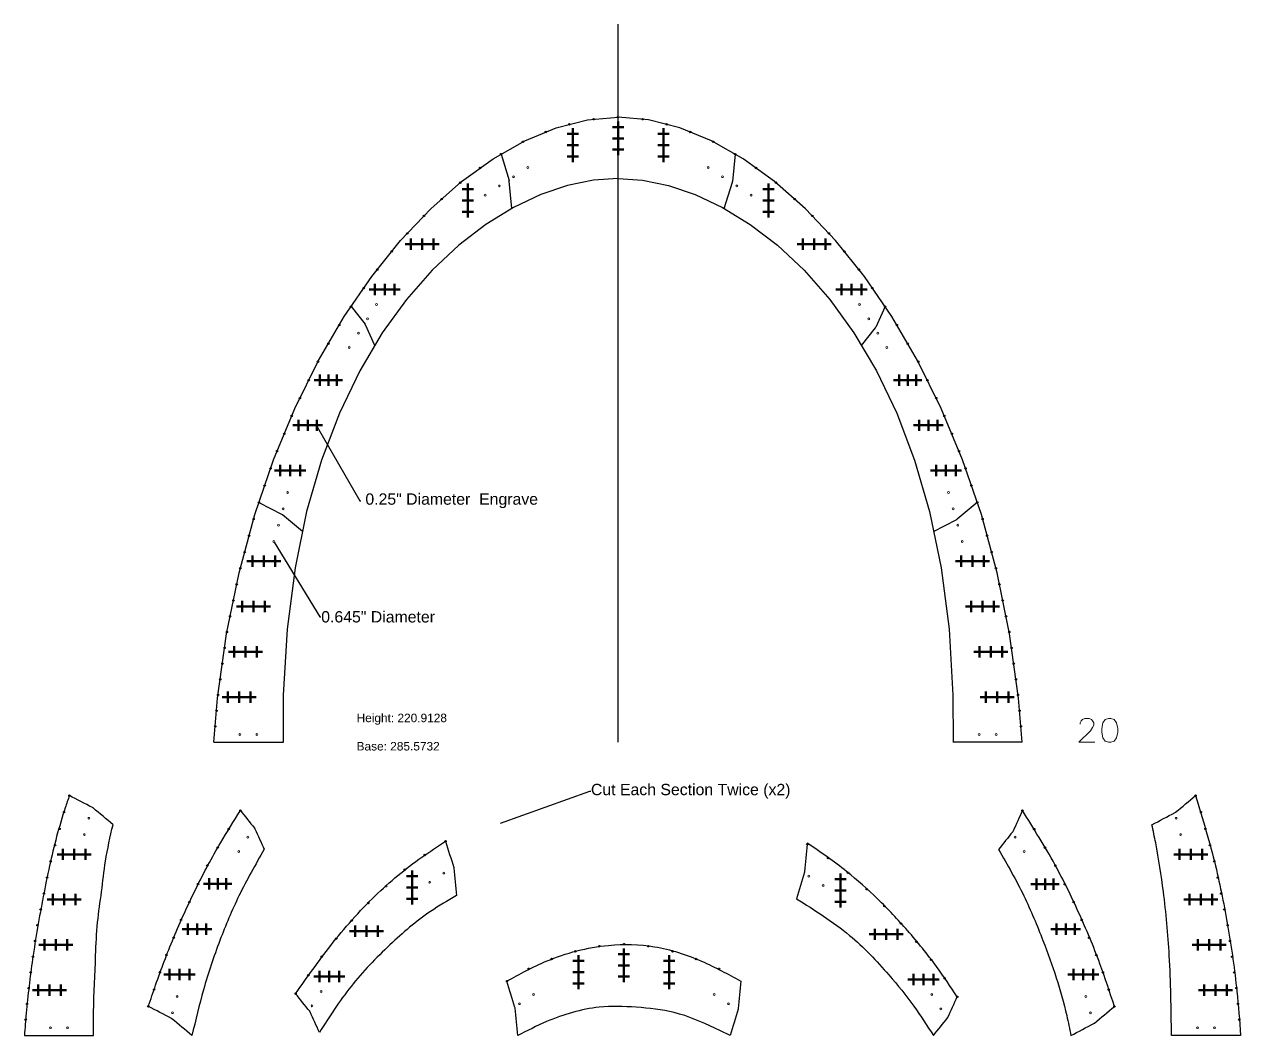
# Model space of a CAD drawing. Header units: inches. Extents: x -1683 to 11264, y -1696 to 865.
# Drawn here: x 3470.2 to 3899.9, y 90.8 to 448.5 of the extents above; entities that cross this region are included whole.
import ezdxf
from ezdxf import colors
from ezdxf.entities.mleader import LeaderData, LeaderLine
from ezdxf.math import Vec2, Vec3

# ---------------------------------------------------------------- set-up
doc = ezdxf.new("R2010")
doc.units = ezdxf.units.IN
doc.header["$MEASUREMENT"] = 0
doc.header["$PDMODE"] = 2
doc.header["$PDSIZE"] = 2
for name, color, linetype, lineweight in [('Annotation', 7, 'Continuous', 9), ('Drilling', 3, 'Continuous', 13), ('Engrave', 4, 'Continuous', 50)]:
    doc.layers.add(name, color=color, linetype=linetype, lineweight=lineweight)
doc.layers.add('OLD1', color=1, linetype='Continuous')
doc.styles.get("Standard").update_dxf_attribs({"font": 'Arial.ttf'})

# ---------------------------------------------------------------- blocks, each defined once
blk = doc.blocks.new('*U338')
at = {"layer": 'Engrave'}
blk.add_point((0, 0), dxfattribs=at)
blk = doc.blocks.new('*U339')
at = {"layer": 'Engrave', "color": 0, "linetype": 'ByBlock', "lineweight": -2, "transparency": 16777216}
for p in [(0, 0), (4, 0), (8, 0)]:
    blk.add_blockref('*U338', p, dxfattribs=at)
blk = doc.blocks.new('*U402')
at = {"layer": 'Engrave'}
blk.add_point((0, 0), dxfattribs=at)
blk = doc.blocks.new('*U403')
at = {"layer": 'Engrave', "color": 0, "linetype": 'ByBlock', "lineweight": -2, "transparency": 16777216}
for p in [(0, 0), (4, 0), (8, 0)]:
    blk.add_blockref('*U402', p, dxfattribs=at)
blk = doc.blocks.new('*U404')
at = {"layer": 'Engrave'}
blk.add_point((0, 0), dxfattribs=at)
blk = doc.blocks.new('*U405')
at = {"layer": 'Engrave', "color": 0, "linetype": 'ByBlock', "lineweight": -2, "transparency": 16777216}
for p in [(0, 0), (4, 0), (8, 0)]:
    blk.add_blockref('*U404', p, dxfattribs=at)
blk = doc.blocks.new('*U406')
at = {"layer": 'Engrave'}
blk.add_point((0, 0), dxfattribs=at)
blk = doc.blocks.new('*U407')
at = {"layer": 'Engrave', "color": 0, "linetype": 'ByBlock', "lineweight": -2, "transparency": 16777216}
for p in [(0, 0), (4, 0), (8, 0)]:
    blk.add_blockref('*U406', p, dxfattribs=at)
blk = doc.blocks.new('*U408')
at = {"layer": 'Engrave'}
blk.add_point((0, 0), dxfattribs=at)
blk = doc.blocks.new('*U409')
at = {"layer": 'Engrave', "color": 0, "linetype": 'ByBlock', "lineweight": -2, "transparency": 16777216}
for p in [(0, 0), (4, 0), (8, 0)]:
    blk.add_blockref('*U408', p, dxfattribs=at)
blk = doc.blocks.new('*U410')
at = {"layer": 'Engrave'}
blk.add_point((0, 0), dxfattribs=at)
blk = doc.blocks.new('*U411')
at = {"layer": 'Engrave', "color": 0, "linetype": 'ByBlock', "lineweight": -2, "transparency": 16777216}
for p in [(0, 0), (3.5, 0), (7, 0)]:
    blk.add_blockref('*U410', p, dxfattribs=at)
blk = doc.blocks.new('*U412')
at = {"layer": 'Engrave'}
blk.add_point((0, 0), dxfattribs=at)
blk = doc.blocks.new('*U413')
at = {"layer": 'Engrave', "color": 0, "linetype": 'ByBlock', "lineweight": -2, "transparency": 16777216}
for p in [(0, 0), (3.25, 0), (6.5, 0)]:
    blk.add_blockref('*U412', p, dxfattribs=at)
blk = doc.blocks.new('*U414')
at = {"layer": 'Engrave'}
blk.add_point((0, 0), dxfattribs=at)
blk = doc.blocks.new('*U415')
at = {"layer": 'Engrave', "color": 0, "linetype": 'ByBlock', "lineweight": -2, "transparency": 16777216}
for p in [(0, 0), (3, 0), (6, 0)]:
    blk.add_blockref('*U414', p, dxfattribs=at)
blk = doc.blocks.new('*U416')
at = {"layer": 'Engrave'}
blk.add_point((0, 0), dxfattribs=at)
blk = doc.blocks.new('*U417')
at = {"layer": 'Engrave', "color": 0, "linetype": 'ByBlock', "lineweight": -2, "transparency": 16777216}
for p in [(0, 0), (3.5, 0), (7, 0)]:
    blk.add_blockref('*U416', p, dxfattribs=at)
blk = doc.blocks.new('*U418')
at = {"layer": 'Engrave'}
blk.add_point((0, 0), dxfattribs=at)
blk = doc.blocks.new('*U419')
at = {"layer": 'Engrave', "color": 0, "linetype": 'ByBlock', "lineweight": -2, "transparency": 16777216}
for p in [(0, 0), (4, 0), (8, 0)]:
    blk.add_blockref('*U418', p, dxfattribs=at)
blk = doc.blocks.new('*U420')
at = {"layer": 'Engrave'}
blk.add_point((0, 0), dxfattribs=at)
blk = doc.blocks.new('*U421')
at = {"layer": 'Engrave', "color": 0, "linetype": 'ByBlock', "lineweight": -2, "transparency": 16777216}
for p in [(0, 0), (4, 0), (8, 0)]:
    blk.add_blockref('*U420', p, dxfattribs=at)
blk = doc.blocks.new('*U422')
at = {"layer": 'Engrave'}
blk.add_point((0, 0), dxfattribs=at)
blk = doc.blocks.new('*U423')
at = {"layer": 'Engrave', "color": 0, "linetype": 'ByBlock', "lineweight": -2, "transparency": 16777216}
for p in [(0, 0), (4, 0), (8, 0)]:
    blk.add_blockref('*U422', p, dxfattribs=at)
blk = doc.blocks.new('*U424')
at = {"layer": 'Engrave'}
blk.add_point((0, 0), dxfattribs=at)
blk = doc.blocks.new('*U425')
at = {"layer": 'Engrave', "color": 0, "linetype": 'ByBlock', "lineweight": -2, "transparency": 16777216}
for p in [(0, 0), (4, 0), (8, 0)]:
    blk.add_blockref('*U424', p, dxfattribs=at)
blk = doc.blocks.new('*U426')
at = {"layer": 'Engrave'}
blk.add_point((0, 0), dxfattribs=at)
blk = doc.blocks.new('*U427')
at = {"layer": 'Engrave', "color": 0, "linetype": 'ByBlock', "lineweight": -2, "transparency": 16777216}
for p in [(0, 0), (4, 0), (8, 0)]:
    blk.add_blockref('*U426', p, dxfattribs=at)
blk = doc.blocks.new('*U428')
at = {"layer": 'Engrave'}
blk.add_point((0, 0), dxfattribs=at)
blk = doc.blocks.new('*U429')
at = {"layer": 'Engrave', "color": 0, "linetype": 'ByBlock', "lineweight": -2, "transparency": 16777216}
for p in [(0, 0), (4, 0), (8, 0)]:
    blk.add_blockref('*U428', p, dxfattribs=at)
blk = doc.blocks.new('*U430')
at = {"layer": 'Engrave'}
blk.add_point((0, 0), dxfattribs=at)
blk = doc.blocks.new('*U431')
at = {"layer": 'Engrave', "color": 0, "linetype": 'ByBlock', "lineweight": -2, "transparency": 16777216}
for p in [(0, 0), (4, 0), (8, 0)]:
    blk.add_blockref('*U430', p, dxfattribs=at)
blk = doc.blocks.new('*U432')
at = {"layer": 'Engrave'}
blk.add_point((0, 0), dxfattribs=at)
blk = doc.blocks.new('*U433')
at = {"layer": 'Engrave', "color": 0, "linetype": 'ByBlock', "lineweight": -2, "transparency": 16777216}
for p in [(0, 0), (4, 0), (8, 0)]:
    blk.add_blockref('*U432', p, dxfattribs=at)
blk = doc.blocks.new('*U434')
at = {"layer": 'Engrave'}
blk.add_point((0, 0), dxfattribs=at)
blk = doc.blocks.new('*U435')
at = {"layer": 'Engrave', "color": 0, "linetype": 'ByBlock', "lineweight": -2, "transparency": 16777216}
for p in [(0, 0), (3.5, 0), (7, 0)]:
    blk.add_blockref('*U434', p, dxfattribs=at)
blk = doc.blocks.new('*U436')
at = {"layer": 'Engrave'}
blk.add_point((0, 0), dxfattribs=at)
blk = doc.blocks.new('*U437')
at = {"layer": 'Engrave', "color": 0, "linetype": 'ByBlock', "lineweight": -2, "transparency": 16777216}
for p in [(0, 0), (3.25, 0), (6.5, 0)]:
    blk.add_blockref('*U436', p, dxfattribs=at)
blk = doc.blocks.new('*U438')
at = {"layer": 'Engrave'}
blk.add_point((0, 0), dxfattribs=at)
blk = doc.blocks.new('*U439')
at = {"layer": 'Engrave', "color": 0, "linetype": 'ByBlock', "lineweight": -2, "transparency": 16777216}
for p in [(0, 0), (3, 0), (6, 0)]:
    blk.add_blockref('*U438', p, dxfattribs=at)
blk = doc.blocks.new('*U440')
at = {"layer": 'Engrave'}
blk.add_point((0, 0), dxfattribs=at)
blk = doc.blocks.new('*U441')
at = {"layer": 'Engrave', "color": 0, "linetype": 'ByBlock', "lineweight": -2, "transparency": 16777216}
for p in [(0, 0), (3.5, 0), (7, 0)]:
    blk.add_blockref('*U440', p, dxfattribs=at)
blk = doc.blocks.new('*U442')
at = {"layer": 'Engrave'}
blk.add_point((0, 0), dxfattribs=at)
blk = doc.blocks.new('*U443')
at = {"layer": 'Engrave', "color": 0, "linetype": 'ByBlock', "lineweight": -2, "transparency": 16777216}
for p in [(0, 0), (4, 0), (8, 0)]:
    blk.add_blockref('*U442', p, dxfattribs=at)
blk = doc.blocks.new('*U444')
at = {"layer": 'Engrave'}
blk.add_point((0, 0), dxfattribs=at)
blk = doc.blocks.new('*U445')
at = {"layer": 'Engrave', "color": 0, "linetype": 'ByBlock', "lineweight": -2, "transparency": 16777216}
for p in [(0, 0), (4, 0), (8, 0)]:
    blk.add_blockref('*U444', p, dxfattribs=at)
blk = doc.blocks.new('*U446')
at = {"layer": 'Engrave'}
blk.add_point((0, 0), dxfattribs=at)
blk = doc.blocks.new('*U447')
at = {"layer": 'Engrave', "color": 0, "linetype": 'ByBlock', "lineweight": -2, "transparency": 16777216}
for p in [(0, 0), (4, 0), (8, 0)]:
    blk.add_blockref('*U446', p, dxfattribs=at)
blk = doc.blocks.new('*U448')
at = {"layer": 'Engrave'}
blk.add_point((0, 0), dxfattribs=at)
blk = doc.blocks.new('*U449')
at = {"layer": 'Engrave', "color": 0, "linetype": 'ByBlock', "lineweight": -2, "transparency": 16777216}
for p in [(0, 0), (4, 0), (8, 0)]:
    blk.add_blockref('*U448', p, dxfattribs=at)
blk = doc.blocks.new('*U450')
at = {"layer": 'Engrave'}
blk.add_point((0, 0), dxfattribs=at)
blk = doc.blocks.new('*U451')
at = {"layer": 'Engrave', "color": 0, "linetype": 'ByBlock', "lineweight": -2, "transparency": 16777216}
for p in [(0, 0), (4, 0), (8, 0)]:
    blk.add_blockref('*U450', p, dxfattribs=at)
blk = doc.blocks.new('*U452')
at = {"layer": 'Engrave'}
blk.add_point((0, 0), dxfattribs=at)
blk = doc.blocks.new('*U453')
at = {"layer": 'Engrave', "color": 0, "linetype": 'ByBlock', "lineweight": -2, "transparency": 16777216}
for p in [(0, 0), (4, 0), (8, 0)]:
    blk.add_blockref('*U452', p, dxfattribs=at)
blk = doc.blocks.new('*U454')
at = {"layer": 'Engrave'}
blk.add_point((0, 0), dxfattribs=at)
blk = doc.blocks.new('*U455')
at = {"layer": 'Engrave', "color": 0, "linetype": 'ByBlock', "lineweight": -2, "transparency": 16777216}
for p in [(0, 0), (3.5, 0), (7, 0)]:
    blk.add_blockref('*U454', p, dxfattribs=at)
blk = doc.blocks.new('*U456')
at = {"layer": 'Engrave'}
blk.add_point((0, 0), dxfattribs=at)
blk = doc.blocks.new('*U457')
at = {"layer": 'Engrave', "color": 0, "linetype": 'ByBlock', "lineweight": -2, "transparency": 16777216}
for p in [(0, 0), (3.25, 0), (6.5, 0)]:
    blk.add_blockref('*U456', p, dxfattribs=at)
blk = doc.blocks.new('*U458')
at = {"layer": 'Engrave'}
blk.add_point((0, 0), dxfattribs=at)
blk = doc.blocks.new('*U459')
at = {"layer": 'Engrave', "color": 0, "linetype": 'ByBlock', "lineweight": -2, "transparency": 16777216}
for p in [(0, 0), (3, 0), (6, 0)]:
    blk.add_blockref('*U458', p, dxfattribs=at)
blk = doc.blocks.new('*U460')
at = {"layer": 'Engrave'}
blk.add_point((0, 0), dxfattribs=at)
blk = doc.blocks.new('*U461')
at = {"layer": 'Engrave', "color": 0, "linetype": 'ByBlock', "lineweight": -2, "transparency": 16777216}
for p in [(0, 0), (3.5, 0), (7, 0)]:
    blk.add_blockref('*U460', p, dxfattribs=at)
blk = doc.blocks.new('*U462')
at = {"layer": 'Engrave'}
blk.add_point((0, 0), dxfattribs=at)
blk = doc.blocks.new('*U463')
at = {"layer": 'Engrave', "color": 0, "linetype": 'ByBlock', "lineweight": -2, "transparency": 16777216}
for p in [(0, 0), (4, 0), (8, 0)]:
    blk.add_blockref('*U462', p, dxfattribs=at)
blk = doc.blocks.new('*U464')
at = {"layer": 'Engrave'}
blk.add_point((0, 0), dxfattribs=at)
blk = doc.blocks.new('*U465')
at = {"layer": 'Engrave', "color": 0, "linetype": 'ByBlock', "lineweight": -2, "transparency": 16777216}
for p in [(0, 0), (4, 0), (8, 0)]:
    blk.add_blockref('*U464', p, dxfattribs=at)
blk = doc.blocks.new('*U466')
at = {"layer": 'Engrave'}
blk.add_point((0, 0), dxfattribs=at)
blk = doc.blocks.new('*U467')
at = {"layer": 'Engrave', "color": 0, "linetype": 'ByBlock', "lineweight": -2, "transparency": 16777216}
for p in [(0, 0), (4, 0), (8, 0)]:
    blk.add_blockref('*U466', p, dxfattribs=at)
blk = doc.blocks.new('*U468')
at = {"layer": 'Engrave'}
blk.add_point((0, 0), dxfattribs=at)
blk = doc.blocks.new('*U469')
at = {"layer": 'Engrave', "color": 0, "linetype": 'ByBlock', "lineweight": -2, "transparency": 16777216}
for p in [(0, 0), (4, 0), (8, 0)]:
    blk.add_blockref('*U468', p, dxfattribs=at)
blk = doc.blocks.new('*U470')
at = {"layer": 'Engrave'}
blk.add_point((0, 0), dxfattribs=at)
blk = doc.blocks.new('*U471')
at = {"layer": 'Engrave', "color": 0, "linetype": 'ByBlock', "lineweight": -2, "transparency": 16777216}
for p in [(0, 0), (4, 0), (8, 0)]:
    blk.add_blockref('*U470', p, dxfattribs=at)
blk = doc.blocks.new('*U472')
at = {"layer": 'Engrave'}
blk.add_point((0, 0), dxfattribs=at)
blk = doc.blocks.new('*U473')
at = {"layer": 'Engrave', "color": 0, "linetype": 'ByBlock', "lineweight": -2, "transparency": 16777216}
for p in [(0, 0), (3.5, 0), (7, 0)]:
    blk.add_blockref('*U472', p, dxfattribs=at)
blk = doc.blocks.new('*U474')
at = {"layer": 'Engrave'}
blk.add_point((0, 0), dxfattribs=at)
blk = doc.blocks.new('*U475')
at = {"layer": 'Engrave', "color": 0, "linetype": 'ByBlock', "lineweight": -2, "transparency": 16777216}
for p in [(0, 0), (4, 0), (8, 0)]:
    blk.add_blockref('*U474', p, dxfattribs=at)
blk = doc.blocks.new('*U476')
at = {"layer": 'Engrave'}
blk.add_point((0, 0), dxfattribs=at)
blk = doc.blocks.new('*U477')
at = {"layer": 'Engrave', "color": 0, "linetype": 'ByBlock', "lineweight": -2, "transparency": 16777216}
for p in [(0, 0), (4, 0), (8, 0)]:
    blk.add_blockref('*U476', p, dxfattribs=at)
blk = doc.blocks.new('*U478')
at = {"layer": 'Engrave'}
blk.add_point((0, 0), dxfattribs=at)
blk = doc.blocks.new('*U479')
at = {"layer": 'Engrave', "color": 0, "linetype": 'ByBlock', "lineweight": -2, "transparency": 16777216}
for p in [(0, 0), (3.5, 0), (7, 0)]:
    blk.add_blockref('*U478', p, dxfattribs=at)
blk = doc.blocks.new('*U480')
at = {"layer": 'Engrave'}
blk.add_point((0, 0), dxfattribs=at)
blk = doc.blocks.new('*U481')
at = {"layer": 'Engrave', "color": 0, "linetype": 'ByBlock', "lineweight": -2, "transparency": 16777216}
for p in [(0, 0), (3.25, 0), (6.5, 0)]:
    blk.add_blockref('*U480', p, dxfattribs=at)
blk = doc.blocks.new('*U482')
at = {"layer": 'Engrave'}
blk.add_point((0, 0), dxfattribs=at)
blk = doc.blocks.new('*U483')
at = {"layer": 'Engrave', "color": 0, "linetype": 'ByBlock', "lineweight": -2, "transparency": 16777216}
for p in [(0, 0), (3, 0), (6, 0)]:
    blk.add_blockref('*U482', p, dxfattribs=at)
blk = doc.blocks.new('*U484')
at = {"layer": 'Engrave'}
blk.add_point((0, 0), dxfattribs=at)
blk = doc.blocks.new('*U485')
at = {"layer": 'Engrave', "color": 0, "linetype": 'ByBlock', "lineweight": -2, "transparency": 16777216}
for p in [(0, 0), (4, 0), (8, 0)]:
    blk.add_blockref('*U484', p, dxfattribs=at)
blk = doc.blocks.new('*U486')
at = {"layer": 'Engrave'}
blk.add_point((0, 0), dxfattribs=at)
blk = doc.blocks.new('*U487')
at = {"layer": 'Engrave', "color": 0, "linetype": 'ByBlock', "lineweight": -2, "transparency": 16777216}
for p in [(0, 0), (4, 0), (8, 0)]:
    blk.add_blockref('*U486', p, dxfattribs=at)
blk = doc.blocks.new('*U488')
at = {"layer": 'Engrave'}
blk.add_point((0, 0), dxfattribs=at)
blk = doc.blocks.new('*U489')
at = {"layer": 'Engrave', "color": 0, "linetype": 'ByBlock', "lineweight": -2, "transparency": 16777216}
for p in [(0, 0), (4, 0), (8, 0)]:
    blk.add_blockref('*U488', p, dxfattribs=at)
blk = doc.blocks.new('*U490')
at = {"layer": 'Engrave'}
blk.add_point((0, 0), dxfattribs=at)
blk = doc.blocks.new('*U491')
at = {"layer": 'Engrave', "color": 0, "linetype": 'ByBlock', "lineweight": -2, "transparency": 16777216}
for p in [(0, 0), (4, 0), (8, 0)]:
    blk.add_blockref('*U490', p, dxfattribs=at)

msp = doc.modelspace()

# ---------------------------------------------------------------- linework, layer by layer
for p, q in [((3679.98675, 194.83764), (3679.98675, 448.52428)), ((3638.64841, 402.65948), (3641.51611, 393.34168)), ((3721.32508, 402.65948), (3720.40872, 392.95353)), ((3642.47228, 383.43558), (3641.55592, 393.14152)), ((3717.50121, 383.43558), (3720.3689, 392.75338)), ((3585.65228, 348.77749), (3590.6299, 342.55375)), ((3774.32121, 348.77749), (3771.0356, 341.51688)), ((3594.04561, 335.08082), (3590.76001, 342.34143)), ((3765.92788, 335.08082), (3770.9055, 341.30457)), ((3553.12198, 279.60596), (3561.2874, 275.34566)), ((3806.85152, 279.60596), (3799.79073, 273.69244)), ((3568.52769, 269.3122), (3561.46691, 275.22572)), ((3791.4458, 269.3122), (3799.61123, 273.5725)), ((3537.20012, 194.83764), (3561.63563, 194.83764)), ((3822.77337, 194.83764), (3798.33786, 194.83764))]:
    msp.add_line(p, q)
for points in [[(3537.20012, 194.83764), (3538.52977, 210.49077), (3541.68417, 233.14949), (3546.09423, 254.77094), (3551.65334, 275.29653), (3558.25493, 294.66769), (3565.79239, 312.82583), (3574.15914, 329.71236), (3583.24858, 345.2687), (3592.95411, 359.43626), (3603.16915, 372.15646), (3613.78709, 383.37071), (3624.70136, 393.02042), (3635.80535, 401.04701), (3646.99248, 407.3919), (3658.15614, 411.9965), (3669.18975, 414.80222), (3679.98671, 415.75048), (3679.98675, 415.75047)], [(3822.77337, 194.83764), (3821.44372, 210.49077), (3818.28932, 233.14949), (3813.87926, 254.77094), (3808.32015, 275.29653), (3801.71856, 294.66769), (3794.1811, 312.82583), (3785.81435, 329.71236), (3776.72492, 345.2687), (3767.01938, 359.43626), (3756.80435, 372.15646), (3746.1864, 383.37071), (3735.27213, 393.02042), (3724.16814, 401.04701), (3712.98102, 407.3919), (3701.81735, 411.9965), (3690.78374, 414.80222), (3679.98678, 415.75048), (3679.98675, 415.75047)], [(3679.98675, 394.04367), (3671.30806, 393.42652), (3662.1689, 391.54016), (3652.69979, 388.33879), (3643.04002, 383.78312), (3633.32779, 377.83769), (3623.69982, 370.4692), (3614.29149, 361.6454), (3605.23732, 351.33437), (3596.67138, 339.50412), (3588.72777, 326.12253), (3581.54095, 311.15743), (3575.24595, 294.57682), (3569.97843, 276.3491), (3565.87461, 256.44329), (3563.07117, 234.82924), (3561.70321, 211.44675), (3561.63554, 194.81729)], [(3679.98675, 394.04367), (3688.66543, 393.42652), (3697.80459, 391.54016), (3707.2737, 388.33879), (3716.93347, 383.78312), (3726.6457, 377.83769), (3736.27367, 370.4692), (3745.682, 361.6454), (3754.73617, 351.33437), (3763.30211, 339.50412), (3771.24572, 326.12253), (3778.43254, 311.15743), (3784.72754, 294.57682), (3789.99507, 276.3491), (3794.09888, 256.44329), (3796.90232, 234.82924), (3798.27028, 211.44675), (3798.33795, 194.81729)]]:
    msp.add_lwpolyline(points)
for points in [[(3641.55592, 393.14152), (3641.54953, 393.20925), (3641.53612, 393.27666), (3641.51611, 393.34168)], [(3720.3689, 392.75338), (3720.38891, 392.8184), (3720.40232, 392.88581), (3720.40872, 392.95353)], [(3590.76001, 342.34143), (3590.72579, 342.41705), (3590.68174, 342.48892), (3590.6299, 342.55375)], [(3770.9055, 341.30457), (3770.95734, 341.36939), (3771.00138, 341.44126), (3771.0356, 341.51688)], [(3561.46691, 275.22572), (3561.41174, 275.27193), (3561.3512, 275.31237), (3561.2874, 275.34566)], [(3799.61123, 273.5725), (3799.67503, 273.60579), (3799.73557, 273.64623), (3799.79073, 273.69244)]]:
    msp.add_open_spline(points, degree=3)
for points, knots in [([(3875.47774, 91.23625), (3875.37164, 100.68321), (3875.18093, 117.66446), (3873.04464, 140.37896), (3870.69683, 155.75283), (3869.03894, 163.58852), (3868.58559, 165.73116), (3871.3074, 167.15126), (3874.02921, 168.57136), (3876.75102, 169.99146), (3876.81482, 170.02475), (3876.87536, 170.0652), (3876.93053, 170.1114), (3879.28412, 172.08258), (3881.63771, 174.05375), (3883.99131, 176.02493), (3886.48252, 167.78428), (3891.10362, 152.49823), (3895.66544, 129.33299), (3898.54559, 109.30719), (3899.51748, 96.47917), (3899.91316, 91.2566), (3891.76799, 91.2566), (3883.62282, 91.2566), (3875.47766, 91.2566)], [0, 0, 0, 0, 28.330675427, 50.925416173, 68.381419586, 74.951189586, 74.951189586, 74.951189586, 75.951189586, 75.951189586, 75.951189586, 76.167075652, 76.167075652, 76.167075652, 77.167075652, 77.167075652, 77.167075652, 102.97730559, 125.04392339, 147.921151513, 163.630659722, 163.630659722, 163.630659722, 164.630659722, 164.630659722, 164.630659722, 164.630659722]), ([(3494.68485, 91.23625), (3494.68177, 94.00827), (3494.67128, 103.45424), (3495.36329, 116.78286), (3495.8625, 131.00142), (3497.6272, 142.04153), (3498.79396, 153.64008), (3500.59337, 161.45774), (3501.577, 165.73116), (3499.2234, 167.70234), (3496.86981, 169.67351), (3494.51622, 171.64469), (3494.46105, 171.69089), (3494.40052, 171.73134), (3494.33671, 171.76463), (3491.61491, 173.18473), (3488.8931, 174.60483), (3486.17129, 176.02493), (3485.67529, 174.59062), (3482.86264, 166.45703), (3479.7359, 154.54824), (3476.16833, 136.64952), (3473.10252, 119.3166), (3471.1988, 102.88326), (3470.46252, 93.86616), (3470.24944, 91.2566), (3478.3946, 91.2566), (3486.53977, 91.2566), (3494.68494, 91.2566)], [0, 0, 0, 0, 8.314799486, 28.333644923, 40.044876973, 50.942431196, 61.839985419, 74.97952542, 74.97952542, 74.97952542, 75.97952542, 75.97952542, 75.97952542, 76.195411486, 76.195411486, 76.195411486, 77.195411486, 77.195411486, 77.195411486, 81.748222516, 103.013309675, 114.046618575, 136.507438833, 155.794121927, 163.648876032, 163.648876032, 163.648876032, 164.648876032, 164.648876032, 164.648876032, 164.648876032]), ([(3551.55593, 164.49814), (3549.89672, 166.57272), (3548.23752, 168.6473), (3546.57831, 170.72188), (3544.2243, 166.98219), (3538.59874, 158.04516), (3530.59863, 143.05578), (3522.95884, 126.21661), (3517.62788, 112.19434), (3514.89344, 104.06407), (3514.048, 101.55036), (3516.76981, 100.13026), (3519.49162, 98.71016), (3522.21343, 97.29006), (3522.27723, 97.25677), (3522.33777, 97.21632), (3522.39294, 97.17012), (3524.74653, 95.19894), (3527.10012, 93.22777), (3529.45372, 91.25659), (3530.73801, 96.66159), (3533.43611, 108.01664), (3538.97984, 124.51451), (3545.96171, 141.2105), (3551.88313, 151.60409), (3554.97164, 157.02522), (3553.87644, 159.44542), (3552.78123, 161.86562), (3551.68603, 164.28583), (3551.65181, 164.36145), (3551.60777, 164.43332), (3551.55593, 164.49814)], [0, 0, 0, 0, 1, 1, 1, 14.254282488, 32.674774264, 51.917128196, 69.694213413, 77.650388378, 77.650388378, 77.650388378, 78.650388378, 78.650388378, 78.650388378, 78.866274444, 78.866274444, 78.866274444, 79.866274444, 79.866274444, 79.866274444, 96.525512116, 114.864762253, 132.017688274, 150.718265086, 150.718265086, 150.718265086, 151.718265086, 151.718265086, 151.718265086, 151.967271707, 151.967271707, 151.967271707, 151.967271707]), ([(3814.41969, 157.00487), (3816.0789, 159.07945), (3817.7381, 161.15404), (3819.39731, 163.22862), (3819.44915, 163.29344), (3819.49319, 163.36531), (3819.52741, 163.44093), (3820.62261, 165.86113), (3821.71782, 168.28134), (3822.81302, 170.70154), (3826.77406, 164.4193), (3834.08836, 152.81876), (3842.93515, 134.56918), (3850.01024, 117.84882), (3853.69504, 106.57362), (3855.34332, 101.53002), (3852.98973, 99.55884), (3850.63614, 97.58767), (3848.28254, 95.61649), (3848.22737, 95.57029), (3848.16684, 95.52984), (3848.10304, 95.49655), (3845.38123, 94.07645), (3842.65942, 92.65635), (3839.93761, 91.23625), (3839.47595, 93.58709), (3837.22665, 105.04085), (3831.54951, 121.55374), (3823.448, 141.19437), (3817.5145, 151.5852), (3814.41969, 157.00487)], [0, 0, 0, 0, 1, 1, 1, 1.249006621, 1.249006621, 1.249006621, 2.249006621, 2.249006621, 2.249006621, 24.510438851, 43.356058307, 63.016458728, 78.928808657, 78.928808657, 78.928808657, 79.928808657, 79.928808657, 79.928808657, 80.144694723, 80.144694723, 80.144694723, 81.144694723, 81.144694723, 81.144694723, 88.329579829, 116.15077002, 133.303696041, 152.004272852, 152.004272852, 152.004272852, 152.004272852]), ([(3619.0593, 159.90086), (3616.23721, 158.06042), (3607.43997, 152.32328), (3593.26743, 140.51635), (3578.6642, 123.94172), (3570.10242, 111.76401), (3566.06317, 106.01887), (3567.72238, 103.94429), (3569.38159, 101.8697), (3571.04079, 99.79512), (3571.09263, 99.7303), (3571.13668, 99.65843), (3571.1709, 99.58281), (3572.2661, 97.16261), (3573.3613, 94.7424), (3574.4565, 92.3222), (3578.01621, 97.87342), (3585.2108, 109.0931), (3598.81984, 123.13694), (3611.34026, 133.96709), (3619.78883, 138.87822), (3622.88318, 140.67695), (3622.57772, 143.91227), (3622.27227, 147.14759), (3621.96681, 150.3829), (3621.96042, 150.45063), (3621.94701, 150.51804), (3621.927, 150.58306), (3620.9711, 153.68899), (3620.0152, 156.79492), (3619.0593, 159.90086)], [0, 0, 0, 0, 10.105750082, 31.502376495, 55.085165354, 76.147781362, 76.147781362, 76.147781362, 77.147781362, 77.147781362, 77.147781362, 77.396787983, 77.396787983, 77.396787983, 78.396787983, 78.396787983, 78.396787983, 98.130827645, 118.281666591, 136.833961169, 147.55581224, 147.55581224, 147.55581224, 148.55581224, 148.55581224, 148.55581224, 148.759888426, 148.759888426, 148.759888426, 149.759888426, 149.759888426, 149.759888426, 149.759888426]), ([(3746.79124, 158.81491), (3746.48579, 155.5796), (3746.18033, 152.34428), (3745.87488, 149.10897), (3745.86849, 149.04124), (3745.85508, 148.97383), (3745.83507, 148.90881), (3744.87917, 145.80288), (3743.92327, 142.69694), (3742.96737, 139.59101), (3749.43703, 135.53461), (3761.50396, 127.96878), (3774.63239, 114.1922), (3784.34411, 102.17783), (3789.1473, 94.72323), (3791.39404, 91.23625), (3793.05325, 93.31084), (3794.71246, 95.38542), (3796.37166, 97.46), (3796.4235, 97.52482), (3796.46755, 97.59669), (3796.50177, 97.67231), (3797.59697, 100.09251), (3798.69217, 102.51272), (3799.78737, 104.93292), (3797.40257, 108.5209), (3792.00646, 116.63944), (3782.60636, 128.22384), (3772.01555, 139.47446), (3760.25854, 149.9808), (3751.53425, 155.98994), (3746.81295, 159.24188)], [0, 0, 0, 0, 1, 1, 1, 1.204076186, 1.204076186, 1.204076186, 2.204076186, 2.204076186, 2.204076186, 25.019257358, 44.757967425, 58.906330067, 71.340707995, 71.340707995, 71.340707995, 72.340707995, 72.340707995, 72.340707995, 72.589714616, 72.589714616, 72.589714616, 73.589714616, 73.589714616, 73.589714616, 86.509702764, 102.823818767, 118.267269475, 132.835665812, 150.018219742, 150.018219742, 150.018219742, 150.018219742]), ([(3723.38075, 110.46016), (3718.80616, 112.93492), (3709.13478, 118.16693), (3693.3654, 123.3726), (3674.39372, 123.73272), (3656.48223, 119.11941), (3645.26999, 112.966), (3640.70408, 110.46016), (3641.65998, 107.35423), (3642.61587, 104.2483), (3643.57177, 101.14236), (3643.59178, 101.07735), (3643.60519, 101.00993), (3643.61159, 100.94221), (3643.91704, 97.70689), (3644.22249, 94.47158), (3644.52795, 91.23626), (3647.89682, 92.94277), (3656.99565, 97.55181), (3671.21772, 101.87099), (3686.58577, 101.37352), (3700.58317, 99.91268), (3711.39623, 95.25426), (3717.76379, 92.11911), (3719.55688, 91.23626), (3720.51277, 94.34219), (3721.46867, 97.44813), (3722.42457, 100.55406), (3722.44458, 100.61908), (3722.45799, 100.68649), (3722.46438, 100.75422), (3722.76984, 103.98953), (3723.07529, 107.22485), (3723.38075, 110.46016)], [0, 0, 0, 0, 15.60185395, 32.984741062, 49.187191648, 71.897832607, 87.499686557, 87.499686557, 87.499686557, 88.499686557, 88.499686557, 88.499686557, 88.703762743, 88.703762743, 88.703762743, 89.703762743, 89.703762743, 89.703762743, 101.045869036, 120.337134381, 133.355156065, 146.96502564, 162.277856955, 168.280101484, 168.280101484, 168.280101484, 169.280101484, 169.280101484, 169.280101484, 169.48417767, 169.48417767, 169.48417767, 170.48417767, 170.48417767, 170.48417767, 170.48417767])]:
    msp.add_open_spline(points, degree=3, knots=knots)
at = {"layer": 'Annotation'}
msp.add_lwpolyline([(3843.21736, 201.26784), (3843.21736, 201.66973), (3843.61925, 202.47351), (3844.02114, 202.8754), (3844.82491, 203.27728), (3846.43247, 203.27728), (3847.23624, 202.8754), (3847.63813, 202.47351), (3848.04002, 201.66973), (3848.04002, 200.86596), (3847.63813, 200.06218), (3846.83435, 198.85652), (3842.81547, 194.83764), (3848.44191, 194.83764)], dxfattribs=at)
msp.add_lwpolyline([(3854.06834, 194.83764), (3855.274, 195.23952), (3856.07778, 196.44519), (3856.47967, 198.45463), (3856.47967, 199.66029), (3856.07778, 201.66973), (3855.274, 202.8754), (3854.06834, 203.27728), (3853.26456, 203.27728), (3852.0589, 202.8754), (3851.25512, 201.66973), (3850.85323, 199.66029), (3850.85323, 198.45463), (3851.25512, 196.44519), (3852.0589, 195.23952), (3853.26456, 194.83764)], close=True, dxfattribs=at)
at = {"layer": 'Drilling'}
for centre in [(3648.10156, 397.95977), (3711.87193, 397.95977), (3638.04661, 391.41012), (3643.07409, 394.68494), (3716.89941, 394.68494), (3721.92688, 391.41012), (3633.01913, 388.13529), (3726.95436, 388.13529), (3594.65112, 349.54093), (3765.32238, 349.54093), (3591.44967, 344.46642), (3768.52382, 344.46642), (3588.24822, 339.3919), (3771.72527, 339.3919), (3585.04678, 334.31738), (3774.92671, 334.31738), (3563.26096, 283.1231), (3796.71253, 283.1231), (3561.63688, 277.34709), (3798.33662, 277.34709), (3560.01279, 271.57107), (3799.9607, 271.57107), (3558.3887, 265.79506), (3801.58479, 265.79506), (3546.41788, 197.58764), (3552.41788, 197.58764), (3807.55562, 197.58764), (3813.55562, 197.58764), (3493.0621, 167.99004), (3877.10049, 167.99004), (3491.43801, 162.21402), (3549.17425, 161.33629), (3820.21708, 161.31595), (3878.72458, 162.21402), (3545.9728, 156.26177), (3823.41852, 156.24143), (3618.4575, 148.65149), (3747.39305, 147.56555), (3613.43002, 145.37667), (3752.42052, 144.29072), (3524.18699, 105.0675), (3575.06201, 106.78231), (3650.15723, 105.76045), (3713.9276, 105.76045), (3790.78854, 105.69637), (3845.20434, 105.04715), (3522.5629, 99.29148), (3571.86056, 101.70779), (3645.12975, 102.48562), (3718.95507, 102.48562), (3793.98998, 100.62185), (3846.82843, 99.27114), (3479.46719, 94.0066), (3485.46719, 94.0066), (3884.69541, 94.0066), (3890.69541, 94.0066)]:
    msp.add_circle(centre, 0.3225, dxfattribs=at)
at = {"layer": 'OLD1'}
for centre in [(3662.80298, 413.17813), (3671.3369, 414.99079), (3679.98671, 415.75048), (3688.63659, 414.99079), (3697.17052, 413.17813), (3654.46452, 410.47384), (3705.50897, 410.47384), (3646.37677, 407.04269), (3713.59673, 407.04269), (3638.64841, 402.65948), (3721.32508, 402.65948), (3631.26773, 397.76696), (3728.70577, 397.76696), (3624.21476, 392.59019), (3735.75874, 392.59019), (3617.62586, 386.7647), (3742.34763, 386.7647), (3611.37361, 380.82168), (3748.59988, 380.82168), (3605.51335, 374.63231), (3754.46014, 374.63231), (3600.03872, 368.25832), (3759.93477, 368.25832), (3594.89078, 361.84788), (3765.08272, 361.84788), (3590.12217, 355.30237), (3769.85132, 355.30237), (3585.65228, 348.77749), (3774.32121, 348.77749), (3581.48672, 342.25334), (3778.48677, 342.25334), (3577.65168, 335.68976), (3782.32181, 335.68976), (3573.96654, 329.32363), (3786.00696, 329.32363), (3570.72043, 322.77205), (3789.25306, 322.77205), (3567.58156, 316.43688), (3792.39193, 316.43688), (3564.67952, 310.14486), (3795.29397, 310.14486), (3562.06411, 303.8442), (3797.90938, 303.8442), (3559.52326, 297.72317), (3800.45023, 297.72317), (3557.21685, 291.62162), (3802.75664, 291.62162), (3555.14454, 285.54081), (3804.82895, 285.54081), (3553.12198, 279.60596), (3806.85152, 279.60596), (3551.23149, 273.73896), (3808.742, 273.73896), (3549.63354, 267.83894), (3810.33995, 267.83894), (3548.06681, 262.0542), (3811.90668, 262.0542), (3546.5257, 256.36402), (3813.4478, 256.36402), (3545.25292, 250.64621), (3814.72057, 250.64621), (3544.09529, 244.97064), (3815.8782, 244.97064), (3542.95154, 239.36307), (3817.02196, 239.36307), (3541.81793, 233.80527), (3818.15556, 233.80527), (3540.99602, 228.20636), (3818.97747, 228.20636), (3540.22094, 222.63878), (3819.75255, 222.63878), (3539.44939, 217.09657), (3820.52411, 217.09657), (3538.67897, 211.56251), (3821.29452, 211.56251), (3538.14835, 206.00056), (3821.82514, 206.00056), (3537.67509, 200.42908), (3822.29841, 200.42908), (3486.17129, 176.02493), (3883.99131, 176.02493), (3484.2808, 170.15792), (3546.57831, 170.72188), (3822.81302, 170.70154), (3885.88179, 170.15792), (3482.68285, 164.2579), (3542.41275, 164.19773), (3826.97858, 164.17739), (3887.47974, 164.2579), (3619.0593, 159.90086), (3746.79124, 158.81491), (3481.11612, 158.47316), (3538.57771, 157.63416), (3611.67862, 155.00834), (3830.81362, 157.61381), (3889.04647, 158.47316), (3479.57501, 152.78299), (3534.89256, 151.26803), (3754.17193, 153.92239), (3834.49876, 151.24768), (3890.58759, 152.78298), (3478.30223, 147.06518), (3604.62565, 149.83157), (3761.2249, 148.74563), (3891.86036, 147.06518), (3531.64646, 144.71645), (3598.03675, 144.00608), (3767.81379, 142.92014), (3837.74487, 144.6961), (3477.1446, 141.3896), (3528.50759, 138.38128), (3591.7845, 138.06306), (3840.88374, 138.36093), (3893.01799, 141.3896), (3476.00085, 135.78204), (3774.06605, 136.97711), (3894.16175, 135.78204), (3474.86724, 130.22424), (3525.60555, 132.08926), (3585.92424, 131.87369), (3779.9263, 130.78775), (3843.78578, 132.06891), (3895.29535, 130.22423), (3474.04533, 124.62532), (3522.99014, 125.78859), (3580.44961, 125.49969), (3785.40094, 124.41375), (3846.40119, 125.76825), (3896.11726, 124.62532), (3664.85864, 120.97882), (3673.39257, 122.79148), (3682.04238, 123.55116), (3690.69225, 122.79148), (3699.22618, 120.97882), (3473.27025, 119.05775), (3520.44929, 119.66756), (3575.30167, 119.08926), (3656.52019, 118.27452), (3707.56464, 118.27452), (3790.54888, 118.00331), (3848.94204, 119.64722), (3896.89234, 119.05775), (3472.4987, 113.51553), (3518.14287, 113.56602), (3570.53307, 112.54375), (3648.43243, 114.84338), (3715.65239, 114.84338), (3851.24845, 113.54567), (3897.6639, 113.51553), (3471.72828, 107.98148), (3516.07057, 107.4852), (3640.70408, 110.46016), (3795.31748, 111.45781), (3853.32076, 107.46486), (3898.43431, 107.98148), (3566.06317, 106.01887), (3799.78737, 104.93292), (3471.19766, 102.41952), (3514.048, 101.55036), (3855.34332, 101.53002), (3898.96493, 102.41952), (3470.7244, 96.84804), (3899.4382, 96.84804)]:
    msp.add_circle(centre, 0.25, dxfattribs=at)

# ---------------------------------------------------------------- block references
at = {"layer": 'Engrave', "rotation": 270}
for name, p in [('*U423', (3679.98675, 412.23701)), ('*U339', (3663.98675, 409.86777)), ('*U421', (3626.89097, 390.28453)), ('*U465', (3607.30187, 147.52591)), ('*U469', (3682.04241, 120.03769)), ('*U467', (3666.04241, 117.66845))]:
    msp.add_blockref(name, p, dxfattribs=at)
at = {"layer": 'Engrave', "xscale": -1, "rotation": 90}
for name, p in [('*U425', (3695.98675, 409.86777)), ('*U445', (3733.08252, 390.28453)), ('*U477', (3758.54868, 146.43996)), ('*U471', (3698.04241, 117.66845))]:
    msp.add_blockref(name, p, dxfattribs=at)
at = {"layer": 'Engrave'}
for name, p in [('*U419', (3606.7404, 370.83764)), ('*U417', (3594.04632, 354.83764)), ('*U415', (3574.65898, 322.83764)), ('*U413', (3567.09625, 306.83764)), ('*U411', (3560.64733, 290.83764)), ('*U409', (3550.82174, 258.83764)), ('*U407', (3547.23229, 242.83764)), ('*U405', (3544.33923, 226.83764)), ('*U403', (3542.11181, 210.83764)), ('*U453', (3483.87105, 155.2566)), ('*U459', (3535.58501, 144.78203)), ('*U451', (3480.2816, 139.2566)), ('*U457', (3528.02228, 128.78203)), ('*U463', (3587.15129, 128.07901)), ('*U449', (3477.38854, 123.2566)), ('*U455', (3521.57336, 112.78203)), ('*U461', (3574.45721, 112.07901)), ('*U447', (3475.16112, 107.2566))]:
    msp.add_blockref(name, p, dxfattribs=at)
at = {"layer": 'Engrave', "xscale": -1}
for name, p in [('*U443', (3753.2331, 370.83764)), ('*U441', (3765.92718, 354.83764)), ('*U439', (3785.31451, 322.83764)), ('*U437', (3792.87724, 306.83764)), ('*U435', (3799.32616, 290.83764)), ('*U433', (3809.15175, 258.83764)), ('*U431', (3812.7412, 242.83764)), ('*U429', (3815.63426, 226.83764)), ('*U427', (3817.86168, 210.83764)), ('*U491', (3886.29154, 155.2566)), ('*U483', (3833.80632, 144.76169)), ('*U489', (3889.88099, 139.2566)), ('*U475', (3778.69926, 126.99307)), ('*U481', (3841.36905, 128.76169)), ('*U487', (3892.77405, 123.2566)), ('*U473', (3791.39334, 110.99307)), ('*U479', (3847.81797, 112.76169)), ('*U485', (3895.00147, 107.2566))]:
    msp.add_blockref(name, p, dxfattribs=at)

# ---------------------------------------------------------------- texts
at = {"layer": 'Annotation', "insert": (3587.61565, 204.95309), "char_height": 3, "attachment_point": 1}
msp.add_mtext_dynamic_manual_height_columns('Height: 220.9128\\P \\PBase: 285.5732', width=45.2101633, gutter_width=1, heights=[0], dxfattribs=at)

# ---------------------------------------------------------------- leaders
at = {"layer": 'Annotation'}
ml = msp.add_multileader_mtext('Standard', dxfattribs=at)
ml.set_content('\\A1; 0.25" Diameter  Engrave', color=256)
ml.set_leader_properties()
ml.build(insert=Vec2(0, 0))
ml.multileader.update_dxf_attribs({"text_right_attachment_type": 6, "dogleg_length": 0.36, "arrow_head_size": 0.18})
ctx = ml.context
ctx.base_point, ctx.arrow_head_size, ctx.landing_gap_size, ctx.plane_origin = Vec3(3589.07666, 280.21494), 0.18, 0.09, Vec3(3714.26544, 259.51239)
ctx.right_attachment = 6
notes = []
notes.append((ctx, [(1, (1, 1, 0), (3588.71666, 280.21494), (1, 0), 0.36, [(0, [(3573.65664, 306.47916)], 0, [])])]))
ctx.mtext.insert, ctx.mtext.flow_direction = Vec3(3589.16666, 282.78793), 5
ml = msp.add_multileader_mtext('Standard', dxfattribs=at)
ml.set_content('\\A1;0.645" Diameter', color=256)
ml.set_leader_properties()
ml.build(insert=Vec2(0, 0))
ml.multileader.update_dxf_attribs({"text_right_attachment_type": 6, "dogleg_length": 0.36, "arrow_head_size": 0.18})
ctx = ml.context
ctx.base_point, ctx.arrow_head_size, ctx.landing_gap_size, ctx.plane_origin = Vec3(3575.03551, 239.15598), 0.18, 0.09, Vec3(3700.2243, 218.45342)
ctx.right_attachment = 6
notes.append((ctx, [(1, (1, 1, 0), (3574.67551, 239.15598), (1, 0), 0.36, [(0, [(3558.35213, 265.7163)], 0, [])])]))
ctx.mtext.insert, ctx.mtext.flow_direction = Vec3(3575.12551, 241.18326), 5
ml = msp.add_multileader_mtext('Standard', dxfattribs=at)
ml.set_content('\\A1;Cut Each Section Twice (x2) ', color=256)
ml.set_leader_properties()
ml.build(insert=Vec2(0, 0))
ml.multileader.update_dxf_attribs({"text_right_attachment_type": 6, "dogleg_length": 0.36, "arrow_head_size": 0.18})
ctx = ml.context
ctx.base_point, ctx.arrow_head_size, ctx.landing_gap_size, ctx.plane_origin = Vec3(3670.32043, 177.61409), 0.18, 0.09, Vec3(3805.85956, 142.3747)
ctx.right_attachment = 6
notes.append((ctx, [(1, (1, 1, 0), (3669.96043, 177.61409), (1, 0), 0.36, [(0, [(3638.28783, 166.15637)], 0, [])])]))
ctx.mtext.insert, ctx.mtext.flow_direction = Vec3(3670.41043, 180.15979), 5
for ctx, leaders in notes:
    for number, flags, end, landing, length, lines in leaders:
        leader = LeaderData()
        leader.index, (leader.has_last_leader_line, leader.has_dogleg_vector, leader.attachment_direction) = number, flags
        leader.last_leader_point, leader.dogleg_vector, leader.dogleg_length = Vec3(end), Vec3(landing), length
        for number, points, colour, breaks in lines:
            line = LeaderLine()
            line.index, line.vertices, line.color, line.breaks = number, Vec3.list(points), colors.encode_raw_color(colour), breaks
            leader.lines.append(line)
        ctx.leaders.append(leader)

doc.saveas('drawing.dxf')
